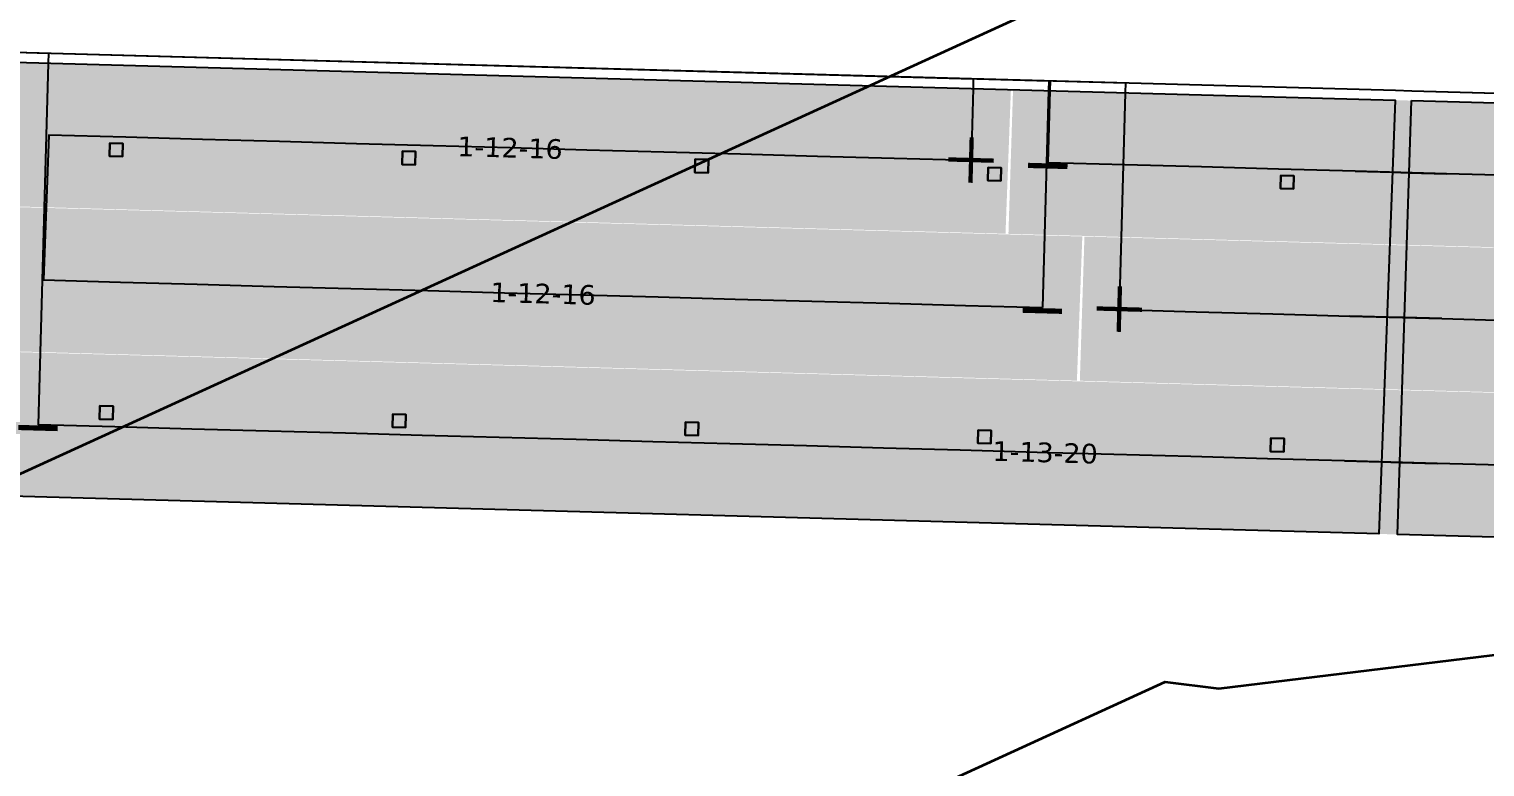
# Model space of a CAD drawing. Header units: metres. Extents: x 1477905 to 1478744, y 4202276 to 4202610.
# Drawn here: x 1478338.71 to 1478360.91, y 4202398.02 to 4202409.28 of the extents above; entities that cross this region are included whole.
import ezdxf

# ---------------------------------------------------------------- set-up
doc = ezdxf.new("R2010")
doc.units = ezdxf.units.M
doc.layers.add('Nouveau Terrain - CN - Courbes', color=22, linetype='Continuous', lineweight=0)
for name, color, linetype in [('PVcase DC Extensions', 170, 'Continuous'), ('PVcase Device Coloring', 7, 'Continuous'), ('PVcase Polarity Symbols', 7, 'Continuous'), ('PVcase Poles', 7, 'Continuous'), ('PVcase PV Modules (full frames)', 142, 'Continuous'), ('PVcase PV Modules (optimised)', 142, 'Continuous'), ('PVcase String Cables', 150, 'Continuous'), ('PVcase Stringing Numbers', 7, 'Continuous'), ('PVcase Strings', 92, 'Continuous')]:
    doc.layers.add(name, color=color, linetype=linetype)
doc.styles.get("Standard").update_dxf_attribs({"font": 'verdana.ttf'})
doc.styles.add('UBS-Style de texte', font='verdana.ttf')

# ---------------------------------------------------------------- blocks, each defined once
blk = doc.blocks.new('3P18@15DEG F FX ID1 PVBlock')
at = {"layer": 'PVcase PV Modules (optimised)', "color": 0}
blk.add_polyline3d([(0, 0, 1.773945735132677), (21.06698842950539, -0.5810537936249766, 1.773945735132684), (20.88445742833417, -7.198992669318528, 7.019385073192552e-15), (-0.1825310011712116, -6.617938875693552, 0)], close=True, dxfattribs=at)

msp = doc.modelspace()

# ---------------------------------------------------------------- hatches: boundary and pattern name
at = {"layer": 'PVcase Device Coloring', "true_color": 0x004f27, "transparency": 33554582}
for points in [[(1478338.49152664, 4202408.774198524), (1478338.409106459, 4202406.575255959), (1478353.602963651, 4202406.156190445), (1478353.685383832, 4202408.355133009)], [(1478353.717905264, 4202408.354236027), (1478353.647734394, 4202406.154955612), (1478370.236527492, 4202405.697416026), (1478370.306698363, 4202407.896696441)], [(1478338.408744649, 4202406.565603008), (1478338.326324468, 4202404.366660443), (1478354.691936721, 4202403.915276464), (1478354.774356903, 4202406.114219029)], [(1478354.806878335, 4202406.113322047), (1478354.736707464, 4202403.914041632), (1478370.166048585, 4202403.488481175), (1478370.236219455, 4202405.68776159)]]:
    msp.add_hatch(color=118, dxfattribs=at).paths.add_polyline_path(points, flags=0)
at = {"layer": 'PVcase Device Coloring', "true_color": 0xb3ff80, "transparency": 33554582}
msp.add_hatch(color=71, dxfattribs=at).paths.add_polyline_path([(1478338.319525482, 4202404.357185036), (1478338.249354611, 4202402.157904621), (1478370.095569677, 4202401.279546325), (1478370.165740547, 4202403.47882674)], flags=0)

# ---------------------------------------------------------------- linework, layer by layer
at = {"layer": 'Nouveau Terrain - CN - Courbes', "linetype": 'Continuous', "lineweight": 35}
for points in [[(1478337.457421011, 4202401.986716713, 71), (1478354.327840595, 4202409.69095444, 71), (1478355.155758695, 4202409.886721198, 71), (1478357.841897795, 4202409.550176228, 71), (1478384.956839326, 4202412.694050048, 71), (1478387.545978782, 4202413.252247488, 71), (1478392.146986342, 4202414.797012134, 71), (1478416.293278103, 4202424.288687192, 71), (1478419.272152424, 4202425.748479682, 71), (1478427.267564906, 4202430.367841862, 71), (1478429.694892853, 4202432.268024373, 71), (1478433.991772631, 4202436.458588599, 71), (1478451.509308918, 4202456.490636334, 71), (1478452.590462386, 4202460.28527189, 71), (1478451.696483754, 4202460.455915035, 71)], [(1478341.465597774, 4202395.493699051, 70), (1478348.246705529, 4202395.751139259, 70), (1478356.04000267, 4202399.324013291, 70), (1478356.858277957, 4202399.222257917, 70), (1478376.277556422, 4202401.586958376, 70), (1478389.240431654, 4202403.060523738, 70), (1478392.766873649, 4202404.278856405, 70), (1478421.404657081, 4202415.513593297, 70), (1478433.2375831, 4202422.518248677, 70), (1478436.385703425, 4202425.313943821, 70), (1478447.54303221, 4202438.003245891, 70), (1478456.228884578, 4202448.355278115, 70), (1478460.651958485, 4202453.696083892, 70), (1478462.121942925, 4202455.330648638, 70), (1478462.70327535, 4202456.481623814, 70), (1478463.14989316, 4202459.692863106, 70), (1478462.948656858, 4202460.04113154, 70), (1478462.254037918, 4202460.105405464, 70)]]:
    msp.add_polyline3d(points, dxfattribs=at)
at = {"layer": 'PVcase DC Extensions'}
for points in [[(1478358.936550823, 4202407.109691372, 72.70086568864393), (1478359.502949049, 4202407.094069403, 72.67993716987549), (1478359.758978643, 4202407.087007787, 72.67655387959785), (1478360.325689391, 4202407.071377199, 72.66740982692428)], [(1478360.255210483, 4202404.862442348, 72.07530886424658), (1478359.688499735, 4202404.878072937, 72.08445291717146), (1478359.420167058, 4202404.885473887, 72.08816272970665), (1478358.853768832, 4202404.901095856, 72.10909124839178)], [(1478358.770986841, 4202402.692500339, 71.51731680788906), (1478359.337385067, 4202402.676878369, 71.49638828928727), (1478359.618020828, 4202402.669138086, 71.49235195449374), (1478360.184731575, 4202402.653507498, 71.48320790181874)]]:
    msp.add_polyline3d(points, dxfattribs=at)
at = {"layer": 'PVcase Poles'}
for points in [[(1478339.938564837, 4202407.337756521, 70.36952656625961), (1478339.944078989, 4202407.537680493, 70.36952656625961), (1478339.944078989, 4202407.537680493, 73.37685355868109), (1478339.938564837, 4202407.337756521, 73.32322717672157), (1478339.938564837, 4202407.337756521, 70.36952656625961), (1478340.138488807, 4202407.332242369, 70.36952656625961), (1478340.138488807, 4202407.332242369, 73.31583994923612), (1478339.938564837, 4202407.337756521, 73.32322717672157), (1478340.138488807, 4202407.332242369, 73.31583994923612), (1478340.14400296, 4202407.53216634, 73.36946633119564), (1478340.14400296, 4202407.53216634, 70.36952656625961), (1478340.138488807, 4202407.332242369, 70.36952656625961), (1478340.14400296, 4202407.53216634, 70.36952656625961), (1478339.944078989, 4202407.537680493, 70.36952656625961), (1478340.14400296, 4202407.53216634, 70.36952656625961), (1478340.14400296, 4202407.53216634, 73.36946633119564), (1478339.944078989, 4202407.537680493, 73.37685355868109)], [(1478344.402821759, 4202407.214626753, 70.18568592086365), (1478344.408335912, 4202407.414550724, 70.18568592086365), (1478344.408335912, 4202407.414550724, 73.21189844520663), (1478344.402821759, 4202407.214626753, 73.15827206324711), (1478344.402821759, 4202407.214626753, 70.18568592086365), (1478344.60274573, 4202407.2091126, 70.18568592086365), (1478344.60274573, 4202407.2091126, 73.15088483576166), (1478344.402821759, 4202407.214626753, 73.15827206324711), (1478344.60274573, 4202407.2091126, 73.15088483576166), (1478344.608259882, 4202407.409036572, 73.20451121772118), (1478344.608259882, 4202407.409036572, 70.18568592086365), (1478344.60274573, 4202407.2091126, 70.18568592086365), (1478344.608259882, 4202407.409036572, 70.18568592086365), (1478344.408335912, 4202407.414550724, 70.18568592086365), (1478344.608259882, 4202407.409036572, 70.18568592086365), (1478344.608259882, 4202407.409036572, 73.20451121772118), (1478344.408335912, 4202407.414550724, 73.21189844520663)], [(1478348.867078682, 4202407.091496983, 69.99503439629994), (1478348.872592834, 4202407.291420954, 69.99503439629994), (1478348.872592834, 4202407.291420954, 73.04694333123103), (1478348.867078682, 4202407.091496983, 72.9933169492715), (1478348.867078682, 4202407.091496983, 69.99503439629994), (1478349.067002652, 4202407.08598283, 69.99503439629994), (1478349.067002652, 4202407.08598283, 72.98592972178605), (1478348.867078682, 4202407.091496983, 72.9933169492715), (1478349.067002652, 4202407.08598283, 72.98592972178605), (1478349.072516805, 4202407.285906802, 73.03955610374558), (1478349.072516805, 4202407.285906802, 69.99503439629994), (1478349.067002652, 4202407.08598283, 69.99503439629994), (1478349.072516805, 4202407.285906802, 69.99503439629994), (1478348.872592834, 4202407.291420954, 69.99503439629994), (1478349.072516805, 4202407.285906802, 69.99503439629994), (1478349.072516805, 4202407.285906802, 73.03955610374558), (1478348.872592834, 4202407.291420954, 73.04694333123103)], [(1478353.331335604, 4202406.968367214, 69.80750455369594), (1478353.336849757, 4202407.168291186, 69.80750455369594), (1478353.336849757, 4202407.168291186, 72.8819882177497), (1478353.331335604, 4202406.968367214, 72.82836183579016), (1478353.331335604, 4202406.968367214, 69.80750455369594), (1478353.531259575, 4202406.962853062, 69.80750455369594), (1478353.531259575, 4202406.962853062, 72.82097460830471), (1478353.331335604, 4202406.968367214, 72.82836183579016), (1478353.531259575, 4202406.962853062, 72.82097460830471), (1478353.536773728, 4202407.162777034, 72.87460099026424), (1478353.536773728, 4202407.162777034, 69.80750455369594), (1478353.531259575, 4202406.962853062, 69.80750455369594), (1478353.536773728, 4202407.162777034, 69.80750455369594), (1478353.336849757, 4202407.168291186, 69.80750455369594), (1478353.536773728, 4202407.162777034, 69.80750455369594), (1478353.536773728, 4202407.162777034, 72.87460099026424), (1478353.336849757, 4202407.168291186, 72.8819882177497)], [(1478357.795592527, 4202406.845237445, 69.7355946978917), (1478357.801106679, 4202407.045161417, 69.7355946978917), (1478357.801106679, 4202407.045161417, 72.71703310402465), (1478357.795592527, 4202406.845237445, 72.66340672206513), (1478357.795592527, 4202406.845237445, 69.7355946978917), (1478357.995516498, 4202406.839723293, 69.7355946978917), (1478357.995516498, 4202406.839723293, 72.65601949457968), (1478357.795592527, 4202406.845237445, 72.66340672206513), (1478357.995516498, 4202406.839723293, 72.65601949457968), (1478358.00103065, 4202407.039647264, 72.7096458765392), (1478358.00103065, 4202407.039647264, 69.7355946978917), (1478357.995516498, 4202406.839723293, 69.7355946978917), (1478358.00103065, 4202407.039647264, 69.7355946978917), (1478357.801106679, 4202407.045161417, 69.7355946978917), (1478358.00103065, 4202407.039647264, 69.7355946978917), (1478358.00103065, 4202407.039647264, 72.7096458765392), (1478357.801106679, 4202407.045161417, 72.71703310402465)], [(1478339.788323745, 4202403.329375014, 70.02701163580497), (1478339.793837897, 4202403.529298985, 70.02701163580497), (1478339.793837897, 4202403.529298985, 72.3028417238422), (1478339.788323745, 4202403.329375014, 72.24921534188269), (1478339.788323745, 4202403.329375014, 70.02701163580497), (1478339.988247716, 4202403.323860861, 70.02701163580497), (1478339.988247716, 4202403.323860861, 72.24182811439724), (1478339.788323745, 4202403.329375014, 72.24921534188269), (1478339.988247716, 4202403.323860861, 72.24182811439724), (1478339.993761868, 4202403.523784833, 72.29545449635675), (1478339.993761868, 4202403.523784833, 70.02701163580497), (1478339.988247716, 4202403.323860861, 70.02701163580497), (1478339.993761868, 4202403.523784833, 70.02701163580497), (1478339.793837897, 4202403.529298985, 70.02701163580497), (1478339.993761868, 4202403.523784833, 70.02701163580497), (1478339.993761868, 4202403.523784833, 72.29545449635675), (1478339.793837897, 4202403.529298985, 72.3028417238422)], [(1478344.252580667, 4202403.206245244, 69.81661304788611), (1478344.25809482, 4202403.406169216, 69.81661304788611), (1478344.25809482, 4202403.406169216, 72.13788661012406), (1478344.252580667, 4202403.206245244, 72.08426022816452), (1478344.252580667, 4202403.206245244, 69.81661304788611), (1478344.452504638, 4202403.200731092, 69.81661304788611), (1478344.452504638, 4202403.200731092, 72.07687300067907), (1478344.252580667, 4202403.206245244, 72.08426022816452), (1478344.452504638, 4202403.200731092, 72.07687300067907), (1478344.45801879, 4202403.400655064, 72.1304993826386), (1478344.45801879, 4202403.400655064, 69.81661304788611), (1478344.452504638, 4202403.200731092, 69.81661304788611), (1478344.45801879, 4202403.400655064, 69.81661304788611), (1478344.25809482, 4202403.406169216, 69.81661304788611), (1478344.45801879, 4202403.400655064, 69.81661304788611), (1478344.45801879, 4202403.400655064, 72.1304993826386), (1478344.25809482, 4202403.406169216, 72.13788661012406)], [(1478348.71683759, 4202403.083115475, 69.64193146763654), (1478348.722351742, 4202403.283039447, 69.64193146763654), (1478348.722351742, 4202403.283039447, 71.97293149639901), (1478348.71683759, 4202403.083115475, 71.9193051144395), (1478348.71683759, 4202403.083115475, 69.64193146763654), (1478348.916761561, 4202403.077601323, 69.64193146763654), (1478348.916761561, 4202403.077601323, 71.91191788695404), (1478348.71683759, 4202403.083115475, 71.9193051144395), (1478348.916761561, 4202403.077601323, 71.91191788695404), (1478348.922275713, 4202403.277525295, 71.96554426891356), (1478348.922275713, 4202403.277525295, 69.64193146763654), (1478348.916761561, 4202403.077601323, 69.64193146763654), (1478348.922275713, 4202403.277525295, 69.64193146763654), (1478348.722351742, 4202403.283039447, 69.64193146763654), (1478348.922275713, 4202403.277525295, 69.64193146763654), (1478348.922275713, 4202403.277525295, 71.96554426891356), (1478348.722351742, 4202403.283039447, 71.97293149639901)], [(1478353.181094513, 4202402.959985706, 69.44785539988656), (1478353.186608665, 4202403.159909678, 69.44785539988656), (1478353.186608665, 4202403.159909678, 71.8079763826671), (1478353.181094513, 4202402.959985706, 71.75435000070759), (1478353.181094513, 4202402.959985706, 69.44785539988656), (1478353.381018483, 4202402.954471554, 69.44785539988656), (1478353.381018483, 4202402.954471554, 71.74696277322214), (1478353.181094513, 4202402.959985706, 71.75435000070759), (1478353.381018483, 4202402.954471554, 71.74696277322214), (1478353.386532636, 4202403.154395525, 71.80058915518165), (1478353.386532636, 4202403.154395525, 69.44785539988656), (1478353.381018483, 4202402.954471554, 69.44785539988656), (1478353.386532636, 4202403.154395525, 69.44785539988656), (1478353.186608665, 4202403.159909678, 69.44785539988656), (1478353.386532636, 4202403.154395525, 69.44785539988656), (1478353.386532636, 4202403.154395525, 71.80058915518165), (1478353.186608665, 4202403.159909678, 71.8079763826671)], [(1478357.645351435, 4202402.836855937, 69.34722604192409), (1478357.650865588, 4202403.036779908, 69.34722604192409), (1478357.650865588, 4202403.036779908, 71.6430212689352), (1478357.645351435, 4202402.836855937, 71.58939488697568), (1478357.645351435, 4202402.836855937, 69.34722604192409), (1478357.845275406, 4202402.831341784, 69.34722604192409), (1478357.845275406, 4202402.831341784, 71.58200765949023), (1478357.645351435, 4202402.836855937, 71.58939488697568), (1478357.845275406, 4202402.831341784, 71.58200765949023), (1478357.850789558, 4202403.031265756, 71.63563404144975), (1478357.850789558, 4202403.031265756, 69.34722604192409), (1478357.845275406, 4202402.831341784, 69.34722604192409), (1478357.850789558, 4202403.031265756, 69.34722604192409), (1478357.650865588, 4202403.036779908, 69.34722604192409), (1478357.850789558, 4202403.031265756, 69.34722604192409), (1478357.850789558, 4202403.031265756, 71.63563404144975), (1478357.650865588, 4202403.036779908, 71.6430212689352)]]:
    msp.add_polyline3d(points, dxfattribs=at)
at = {"layer": 'PVcase String Cables'}
for points in [[(1478339.39678923, 4202426.922976313, 75.2615842802292), (1478338.972970444, 4202426.934665763, 75.27234791761173), (1478338.972970444, 4202426.934665763, 72.26376260392145), (1478337.827365163, 4202426.966262984, 72.27539223259188), (1478337.756402603, 4202424.393407503, 72.06066098464281), (1478337.685440043, 4202421.820552022, 71.84557039362642), (1478337.614477482, 4202419.247696541, 71.63136232496375), (1478337.543514922, 4202416.67484106, 71.41806049236884), (1478337.472552361, 4202414.101985579, 71.20475865977633), (1478337.401589801, 4202411.529130098, 70.98414802083306), (1478337.33062724, 4202408.956274617, 70.76449191051076), (1478338.49714523, 4202408.924100597, 70.7314027440549), (1478338.49714523, 4202408.924100597, 73.75242981639438), (1478359.54977773, 4202408.343442762, 72.97453117675774), (1478359.798847632, 4202408.336573104, 72.97131043411915), (1478369.720277917, 4202408.062927695, 72.81122509243774), (1478369.716142303, 4202407.912984714, 72.81121463773785), (1478369.563944365, 4202402.394817121, 71.33187140683955)], [(1478339.39678923, 4202426.922976313, 75.2615842802292), (1478338.972970444, 4202426.934665763, 75.27234791761173), (1478338.972970444, 4202426.934665763, 72.26376260392145), (1478337.827365163, 4202426.966262984, 72.27539223259188), (1478337.756402603, 4202424.393407503, 72.06066098464102), (1478337.685440043, 4202421.820552022, 71.84557039362642), (1478337.614477482, 4202419.247696541, 71.63136232496134), (1478337.543514922, 4202416.67484106, 71.41806049236884), (1478337.472552361, 4202414.101985579, 71.20475865977394), (1478337.401589801, 4202411.529130098, 70.98414802083306), (1478337.33062724, 4202408.956274617, 70.7644919105075), (1478338.49714523, 4202408.924100599, 70.73140274420807), (1478338.49714523, 4202408.924100599, 73.75242981639695), (1478339.007484347, 4202408.910024811, 73.73357269224422), (1478339.003348732, 4202408.760081832, 73.733517896025), (1478338.851150794, 4202403.24191424, 72.25335841040258)], [(1478335.781109813, 4202417.840287281, 74.57650203447052), (1478336.490078488, 4202417.820733065, 74.53081651205929), (1478336.490078488, 4202417.820733065, 71.52405868511133), (1478337.574295261, 4202417.790829051, 71.51058115098733), (1478337.493072588, 4202414.845977574, 71.26643909887956), (1478337.411849914, 4202411.901126095, 71.01590697281806), (1478337.33062724, 4202408.956274617, 70.7644919105075), (1478338.49714523, 4202408.924100598, 70.73140274413149), (1478338.49714523, 4202408.924100598, 73.75242981639568), (1478353.112244191, 4202408.520997963, 73.21239922401249), (1478353.108108577, 4202408.37105498, 73.21234442778676), (1478353.077775515, 4202407.271283695, 72.91734851270606)], [(1478335.781109813, 4202417.840287281, 74.57650203447052), (1478336.490078488, 4202417.820733065, 74.53081651205929), (1478336.490078488, 4202417.820733065, 71.52405868511133), (1478337.574295261, 4202417.790829051, 71.51058115098733), (1478337.493072588, 4202414.845977573, 71.26643909880208), (1478337.411849914, 4202411.901126095, 71.0159069728213), (1478337.33062724, 4202408.956274617, 70.76449191043088), (1478338.49714523, 4202408.924100597, 70.7314027440549), (1478338.49714523, 4202408.924100597, 73.75242981639438), (1478354.2621497, 4202408.489282137, 73.16991000416508), (1478354.258014085, 4202408.339339153, 73.16985520793813), (1478354.166748585, 4202405.030369715, 72.28227750781161)], [(1478335.781109813, 4202417.840287281, 74.57650203447052), (1478336.490078488, 4202417.820733065, 74.53081651205929), (1478336.490078488, 4202417.820733065, 71.52405868511133), (1478337.574295261, 4202417.790829051, 71.51058115098733), (1478337.493072588, 4202414.845977574, 71.26643909887956), (1478337.411849914, 4202411.901126095, 71.01590697281806), (1478337.33062724, 4202408.956274617, 70.7644919105075), (1478338.49714523, 4202408.924100597, 70.7314027440549), (1478338.49714523, 4202408.924100597, 73.75242981639438), (1478359.54977773, 4202408.343442759, 72.97453117676247), (1478359.798847632, 4202408.336573102, 72.97131043412146), (1478380.863096304, 4202407.755594875, 72.63143227653067), (1478381.134563646, 4202407.748107468, 72.6266036534175), (1478385.208025085, 4202407.635756325, 72.5123878692566), (1478385.203889471, 4202407.485813347, 72.5123563070075), (1478385.173556409, 4202406.386042063, 72.21744564384558)], [(1478335.781109813, 4202417.840287281, 74.57650203447052), (1478336.490078488, 4202417.820733065, 74.53081651205929), (1478336.490078488, 4202417.820733065, 71.52405868511133), (1478337.574295261, 4202417.790829051, 71.51058115098733), (1478337.493072588, 4202414.845977574, 71.26643909887956), (1478337.411849914, 4202411.901126095, 71.0159069728213), (1478337.33062724, 4202408.956274617, 70.76449191051076), (1478338.49714523, 4202408.924100597, 70.7314027440549), (1478338.49714523, 4202408.924100597, 73.75242981639438), (1478359.54977773, 4202408.343442759, 72.97453117676247), (1478359.798847632, 4202408.336573102, 72.97131043412146), (1478380.863096304, 4202407.755594876, 72.63143227653114), (1478381.134563646, 4202407.748107468, 72.6266036534175), (1478386.36353393, 4202407.603885951, 72.47998855707888), (1478386.359398316, 4202407.453942972, 72.47995699482891), (1478386.268132816, 4202404.144973535, 71.59263579833089)], [(1478335.781109813, 4202417.840287281, 74.57650203447052), (1478336.490078488, 4202417.820733065, 74.53081651205929), (1478336.490078488, 4202417.820733065, 71.52405868511133), (1478337.574295261, 4202417.790829051, 71.51058115098733), (1478337.493072588, 4202414.845977574, 71.26643909887956), (1478337.411849914, 4202411.901126095, 71.0159069728213), (1478337.33062724, 4202408.956274617, 70.76449191051076), (1478338.49714523, 4202408.924100597, 70.7314027440549), (1478338.49714523, 4202408.924100597, 73.75242981639438), (1478359.54977773, 4202408.34344276, 72.97453117676375), (1478359.798847632, 4202408.336573102, 72.97131043412146), (1478380.863096304, 4202407.755594876, 72.63143227653114), (1478381.134563646, 4202407.748107468, 72.6266036534175), (1478387.535627718, 4202407.571558145, 72.44712421968144), (1478387.531492104, 4202407.421615165, 72.44709265743056), (1478387.440226604, 4202404.112645728, 71.55977146093254)], [(1478335.781109813, 4202417.840287281, 74.57650203447052), (1478336.490078488, 4202417.820733065, 74.53081651205929), (1478336.490078488, 4202417.820733065, 71.52405868511133), (1478337.574295261, 4202417.790829051, 71.51058115098733), (1478337.493072588, 4202414.845977574, 71.26643909887956), (1478337.411849914, 4202411.901126095, 71.0159069728213), (1478337.33062724, 4202408.956274617, 70.76449191051076), (1478338.49714523, 4202408.924100597, 70.7314027440549), (1478338.49714523, 4202408.924100597, 73.75242981639438), (1478359.54977773, 4202408.343442759, 72.97453117676247), (1478359.798847632, 4202408.336573102, 72.97131043412146), (1478380.863096304, 4202407.755594875, 72.63143227653443), (1478381.134563646, 4202407.748107467, 72.62660365341658), (1478386.380118873, 4202407.603428517, 72.47952353185825), (1478386.375983259, 4202407.453485539, 72.47949196960914), (1478386.345650197, 4202406.353714256, 72.18458130644723)], [(1478335.781109813, 4202417.840287281, 74.57650203447052), (1478336.490078488, 4202417.820733065, 74.53081651205929), (1478336.490078488, 4202417.820733065, 71.52405868511133), (1478337.574295261, 4202417.790829051, 71.51058115098733), (1478337.493072588, 4202414.845977574, 71.26643909887956), (1478337.411849914, 4202411.901126096, 71.01590697289467), (1478337.33062724, 4202408.956274618, 70.76449191058411), (1478338.49714523, 4202408.924100599, 70.73140274420807), (1478338.49714523, 4202408.924100599, 73.75242981639695), (1478355.433904762, 4202408.456963672, 73.12661343929753), (1478355.429769147, 4202408.307020688, 73.12655864307051), (1478355.338503647, 4202404.99805125, 72.2389809429526)], [(1478335.781109813, 4202417.840287281, 74.57650203447052), (1478336.490078488, 4202417.820733065, 74.53081651205929), (1478336.490078488, 4202417.820733065, 71.52405868511133), (1478337.574295261, 4202417.790829051, 71.51058115098733), (1478337.493072588, 4202414.845977574, 71.26643909887956), (1478337.411849914, 4202411.901126095, 71.0159069728148), (1478337.33062724, 4202408.956274617, 70.76449191050425), (1478338.49714523, 4202408.924100598, 70.73140274413149), (1478338.49714523, 4202408.924100598, 73.75242981639568), (1478354.283999253, 4202408.488679499, 73.16910265917222), (1478354.279863638, 4202408.338736515, 73.16904786294398), (1478354.249530576, 4202407.238965231, 72.87405194806377)], [(1478335.781109813, 4202417.840287281, 74.57650203447052), (1478336.490078488, 4202417.820733065, 74.53081651205929), (1478336.490078488, 4202417.820733065, 71.52405868511133), (1478337.574295261, 4202417.790829051, 71.51058115098733), (1478337.493072588, 4202414.845977574, 71.26643909887956), (1478337.411849914, 4202411.901126095, 71.01590697281806), (1478337.33062724, 4202408.956274617, 70.7644919105075), (1478338.49714523, 4202408.924100597, 70.7314027440549), (1478338.49714523, 4202408.924100597, 73.75242981639438), (1478359.54977773, 4202408.343442762, 72.97453117675774), (1478359.798847632, 4202408.336573104, 72.97131043411915), (1478380.863096304, 4202407.75559488, 72.63143227653354), (1478381.134563646, 4202407.748107472, 72.62660365341556), (1478401.584168233, 4202407.184081898, 72.05321719613701), (1478401.580032618, 4202407.03413891, 72.0531856338853), (1478401.42783468, 4202401.515971319, 70.5734539038421)], [(1478335.781109813, 4202417.840287281, 74.57650203447052), (1478336.490078488, 4202417.820733065, 74.53081651205929), (1478336.490078488, 4202417.820733065, 71.52405868511133), (1478337.574295261, 4202417.790829051, 71.51058115098733), (1478337.493072588, 4202414.845977574, 71.26643909887956), (1478337.411849914, 4202411.901126095, 71.01590697281806), (1478337.33062724, 4202408.956274617, 70.7644919105075), (1478338.49714523, 4202408.924100598, 70.73140274413149), (1478338.49714523, 4202408.924100598, 73.75242981639568), (1478359.54977773, 4202408.343442762, 72.97453117675774), (1478359.798847632, 4202408.336573104, 72.97131043411915), (1478370.892679516, 4202408.030591398, 72.79230803056802), (1478370.888543902, 4202407.880648416, 72.79229757586766), (1478370.736345963, 4202402.362480824, 71.31295434476509)]]:
    msp.add_polyline3d(points, dxfattribs=at)
at = {"layer": 'PVcase Strings'}
for points in [[(1478353.077775515, 4202407.271283695), (1478351.906020453, 4202407.303602161), (1478350.734265391, 4202407.335920625), (1478349.56251033, 4202407.36823909), (1478348.390755269, 4202407.400557555), (1478347.219000207, 4202407.43287602), (1478346.047245145, 4202407.465194484), (1478344.875490084, 4202407.497512949), (1478343.703735022, 4202407.529831414), (1478342.531979961, 4202407.562149879), (1478341.360224899, 4202407.594468343), (1478340.188469837, 4202407.626786808), (1478339.016714776, 4202407.659105273), (1478338.933932785, 4202405.450509757), (1478340.105687846, 4202405.418191292), (1478341.277442908, 4202405.385872827), (1478342.44919797, 4202405.353554362), (1478343.620953031, 4202405.321235898), (1478344.792708093, 4202405.288917433), (1478345.964463154, 4202405.256598968), (1478347.136218216, 4202405.224280504), (1478348.307973278, 4202405.191962039), (1478349.479728339, 4202405.159643574), (1478350.6514834, 4202405.127325109), (1478351.823238462, 4202405.095006645), (1478352.994993524, 4202405.062688179), (1478354.166748585, 4202405.030369715)], [(1478361.498090989, 4202407.039040902), (1478360.325689391, 4202407.071377199), (1478358.936550823, 4202407.109691372), (1478357.764795761, 4202407.142009837), (1478356.593040699, 4202407.174328301), (1478355.421285638, 4202407.206646767), (1478354.249530576, 4202407.238965231)], [(1478355.338503647, 4202404.99805125), (1478356.510258708, 4202404.965732785), (1478357.68201377, 4202404.93341432), (1478358.853768832, 4202404.901095856), (1478360.255210483, 4202404.862442348), (1478361.427612081, 4202404.830106051)], [(1478361.357133174, 4202402.621171201), (1478360.184731575, 4202402.653507498), (1478358.770986841, 4202402.692500339), (1478357.599231779, 4202402.724818803), (1478356.427476717, 4202402.757137268), (1478355.255721656, 4202402.789455733), (1478354.083966594, 4202402.821774198), (1478352.912211533, 4202402.854092662), (1478351.740456471, 4202402.886411128), (1478350.56870141, 4202402.918729592), (1478349.396946348, 4202402.951048057), (1478348.225191287, 4202402.983366522), (1478347.053436225, 4202403.015684986), (1478345.881681163, 4202403.048003451), (1478344.709926102, 4202403.080321915), (1478343.53817104, 4202403.112640381), (1478342.366415979, 4202403.144958845), (1478341.194660917, 4202403.17727731), (1478340.022905855, 4202403.209595775), (1478338.851150794, 4202403.24191424)]]:
    msp.add_lwpolyline(points, dxfattribs=at)

# ---------------------------------------------------------------- block references
at = {"layer": 'PVcase PV Modules (full frames)', "extrusion": (0.03689693593429316, -0.001017663472379953, 0.9993185580582988), "rotation": 271.5798884593579}
msp.add_blockref('3P18@15DEG F FX ID1 PVBlock', (4241570.164216162, -1360982.111627353, 50341.45093162944), dxfattribs=at)
at = {"layer": 'PVcase PV Modules (full frames)', "extrusion": (0.01612094682655002, -0.000444635802679526, 0.9998699502297379), "rotation": 271.5798884593579}
msp.add_blockref('3P18@15DEG F FX ID1 PVBlock', (4241570.164216162, -1361755.913064457, 22035.20636815604), dxfattribs=at)

# ---------------------------------------------------------------- texts
at = {"layer": 'PVcase Polarity Symbols', "color": 1, "char_height": 0.7000000000000001, "attachment_point": 5, "rotation": 358.42011154064215}
for insert in [(1478353.077775515, 4202407.271283695), (1478355.338503647, 4202404.99805125)]:
    msp.add_mtext('＋', dxfattribs=dict(at, insert=insert))
at = {"layer": 'PVcase Polarity Symbols', "color": 7, "char_height": 0.7000000000000001, "attachment_point": 5, "rotation": 358.42011154064215}
for insert in [(1478354.249530576, 4202407.238965231), (1478354.166748585, 4202405.030369715), (1478338.851150794, 4202403.24191424)]:
    msp.add_mtext('−', dxfattribs=dict(at, insert=insert))
at = {"layer": 'PVcase Stringing Numbers', "color": 18, "true_color": 0x000000, "char_height": 0.3, "attachment_point": 5, "rotation": 358.42011154064215, "style": 'UBS-Style de texte', "bg_fill": 1, "box_fill_scale": 1.5, "bg_fill_color": 7, "bg_fill_true_color": 16777215, "bg_fill_transparency": 0}
for s, insert in [('1-12-16', (1478346.047245145, 4202407.465194484)), ('1-12-16', (1478346.550340685, 4202405.240439735)), ('1-13-20', (1478354.207547579, 4202402.81836568))]:
    msp.add_mtext(s, dxfattribs=dict(at, insert=insert))

doc.saveas('drawing.dxf')
